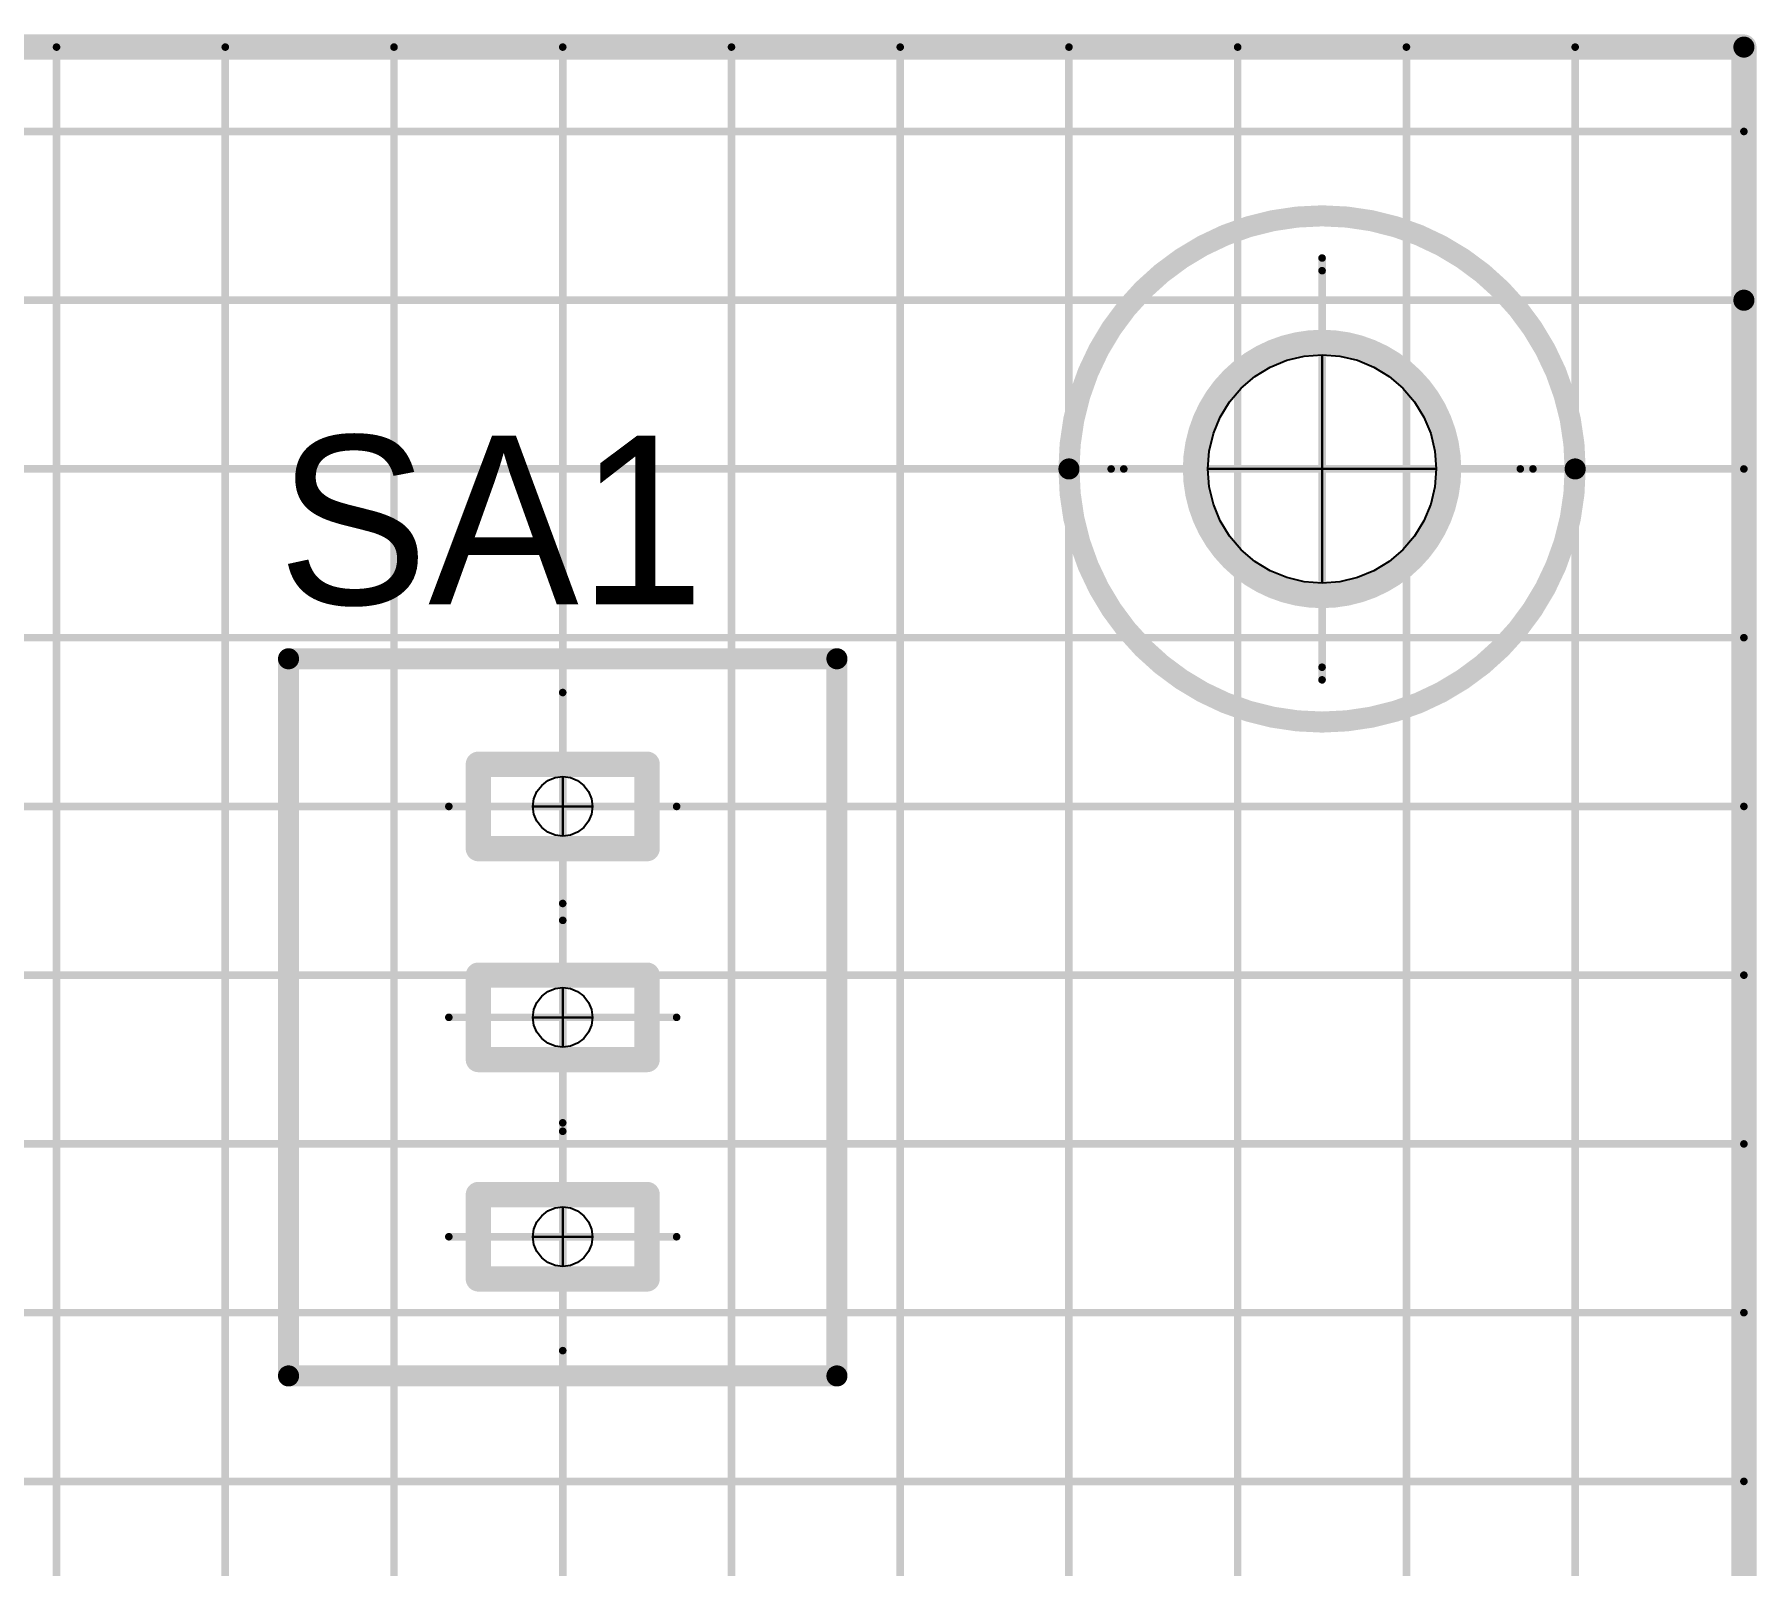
# Model space of a CAD drawing. Header units: millimetres. Extents: x 0 to 841, y 0 to 2540.
# Drawn here: x 352.48 to 393.3, y 2425.01 to 2461.3 of the extents above; entities that cross this region are included whole.
import ezdxf

# ---------------------------------------------------------------- set-up
doc = ezdxf.new("R2010")
doc.units = ezdxf.units.MM
for name, color, linetype in [('Mechanical11', 56, 'Continuous'), ('Mechanical12', 56, 'Continuous'), ('Mechanical7', 56, 'Continuous'), ('Mechanical9', 56, 'Continuous')]:
    doc.layers.add(name, color=color, linetype=linetype)

# ---------------------------------------------------------------- blocks, each defined once
blk = doc.blocks.new('BOASVIEW______T___O_______2_1_33_1_B_1')
at = {"layer": 'Mechanical12'}
for points, const_width in [([(0, 210), (320, 210)], 0.6), ([(0, 210), (320, 210)], 0.6), ([(0, 210), (320, 210)], 0.5), ([(320, 210), (320, 0)], 0.6), ([(320, 210), (320, 0)], 0.6), ([(320, 204), (320, 210)], 0.5), ([(320, 204), (320, 0)], 0.5), ([(285.5, 178.5), (285.5, 195.5)], 0.5), ([(285.5, 195.5), (298.5, 195.5)], 0.5), ([(298.5, 178.5), (298.5, 195.5)], 0.5), ([(290, 191), (290, 193)], 0.6), ([(290, 193), (294, 193)], 0.6), ([(294, 191), (294, 193)], 0.6), ([(290, 191), (294, 191)], 0.6), ([(290, 186), (290, 188)], 0.6), ([(290, 188), (294, 188)], 0.6), ([(294, 186), (294, 188)], 0.6), ([(290, 186), (294, 186)], 0.6), ([(290, 180.8), (290, 182.8)], 0.6), ([(290, 182.8), (294, 182.8)], 0.6), ([(294, 180.8), (294, 182.8)], 0.6), ([(290, 180.8), (294, 180.8)], 0.6), ([(285.5, 178.5), (298.5, 178.5)], 0.5)]:
    blk.add_lwpolyline(points, dxfattribs=dict(at, const_width=const_width))
for points, const_width in [([(319.85, 210, 1), (320.15, 210, 1)], 0.3), ([(319.85, 210, 1), (320.15, 210, 1)], 0.3), ([(319.85, 210, 1), (320.15, 210, 1)], 0.3), ([(319.85, 210, 1), (320.15, 210, 1)], 0.3), ([(319.875, 210, 1), (320.125, 210, 1)], 0.25), ([(319.875, 210, 1), (320.125, 210, 1)], 0.25), ([(316, 200, 1), (304, 200, 1)], 0.5), ([(319.875, 204, 1), (320.125, 204, 1)], 0.25), ([(319.875, 204, 1), (320.125, 204, 1)], 0.25), ([(313, 200, 1), (307, 200, 1)], 0.6), ([(303.875, 200, 1), (304.125, 200, 1)], 0.25), ([(306.85, 200, 1), (307.15, 200, 1)], 0.3), ([(312.85, 200, 1), (313.15, 200, 1)], 0.3), ([(315.875, 200, 1), (316.125, 200, 1)], 0.25), ([(285.375, 195.5, 1), (285.625, 195.5, 1)], 0.25), ([(285.375, 195.5, 1), (285.625, 195.5, 1)], 0.25), ([(298.375, 195.5, 1), (298.625, 195.5, 1)], 0.25), ([(298.375, 195.5, 1), (298.625, 195.5, 1)], 0.25), ([(289.85, 193, 1), (290.15, 193, 1)], 0.3), ([(289.85, 193, 1), (290.15, 193, 1)], 0.3), ([(293.85, 193, 1), (294.15, 193, 1)], 0.3), ([(293.85, 193, 1), (294.15, 193, 1)], 0.3), ([(289.85, 191, 1), (290.15, 191, 1)], 0.3), ([(289.85, 191, 1), (290.15, 191, 1)], 0.3), ([(293.85, 191, 1), (294.15, 191, 1)], 0.3), ([(293.85, 191, 1), (294.15, 191, 1)], 0.3), ([(289.85, 188, 1), (290.15, 188, 1)], 0.3), ([(289.85, 188, 1), (290.15, 188, 1)], 0.3), ([(293.85, 188, 1), (294.15, 188, 1)], 0.3), ([(293.85, 188, 1), (294.15, 188, 1)], 0.3), ([(289.85, 186, 1), (290.15, 186, 1)], 0.3), ([(289.85, 186, 1), (290.15, 186, 1)], 0.3), ([(293.85, 186, 1), (294.15, 186, 1)], 0.3), ([(293.85, 186, 1), (294.15, 186, 1)], 0.3), ([(289.85, 182.8, 1), (290.15, 182.8, 1)], 0.3), ([(289.85, 182.8, 1), (290.15, 182.8, 1)], 0.3), ([(293.85, 182.8, 1), (294.15, 182.8, 1)], 0.3), ([(293.85, 182.8, 1), (294.15, 182.8, 1)], 0.3), ([(289.85, 180.8, 1), (290.15, 180.8, 1)], 0.3), ([(289.85, 180.8, 1), (290.15, 180.8, 1)], 0.3), ([(293.85, 180.8, 1), (294.15, 180.8, 1)], 0.3), ([(293.85, 180.8, 1), (294.15, 180.8, 1)], 0.3), ([(285.375, 178.5, 1), (285.625, 178.5, 1)], 0.25), ([(285.375, 178.5, 1), (285.625, 178.5, 1)], 0.25), ([(298.375, 178.5, 1), (298.625, 178.5, 1)], 0.25), ([(298.375, 178.5, 1), (298.625, 178.5, 1)], 0.25)]:
    blk.add_lwpolyline(points, format="xyb", close=True, dxfattribs=dict(at, const_width=const_width))
at = {"layer": 'Mechanical7', "const_width": 0.18}
for points in [[(310, 195), (310, 205)], [(305, 200), (315, 200)]]:
    blk.add_lwpolyline(points, dxfattribs=at)
at = {"layer": 'Mechanical7', "const_width": 0.09}
for points in [[(309.955, 205, 1), (310.045, 205, 1)], [(304.955, 200, 1), (305.045, 200, 1)], [(314.955, 200, 1), (315.045, 200, 1)], [(309.955, 195, 1), (310.045, 195, 1)]]:
    blk.add_lwpolyline(points, format="xyb", close=True, dxfattribs=at)
at = {"layer": 'Mechanical7'}
blk.add_text('SA1', height=4, dxfattribs=at).set_placement((285.244, 196.789))
blk = doc.blocks.new('BOASVIEW______T___L_____2_1_1_1_B_4')
at = {"layer": 'Mechanical11'}
for p, q in [((310, 200), (310, 202.708)), ((310, 202.708), (310.424, 202.675)), ((310.424, 202.675), (310.837, 202.576)), ((310.837, 202.576), (311.23, 202.413)), ((311.23, 202.413), (311.592, 202.191)), ((311.592, 202.191), (311.915, 201.915)), ((311.915, 201.915), (312.191, 201.592)), ((312.191, 201.592), (312.413, 201.23)), ((312.413, 201.23), (312.576, 200.837)), ((312.576, 200.837), (312.675, 200.424)), ((312.675, 200.424), (312.708, 200)), ((312.708, 200), (310, 200)), ((291.817, 192.682), (292, 192.706)), ((292, 192.706), (292, 192)), ((291.318, 192.183), (291.389, 192.353)), ((291.389, 192.353), (291.501, 192.499)), ((291.501, 192.499), (291.647, 192.611)), ((291.647, 192.611), (291.817, 192.682)), ((291.294, 192), (291.318, 192.183)), ((292, 192), (291.294, 192)), ((291.389, 187.353), (291.501, 187.499)), ((291.501, 187.499), (291.647, 187.611)), ((291.647, 187.611), (291.817, 187.682)), ((291.817, 187.682), (292, 187.706)), ((292, 187.706), (292, 187)), ((291.294, 187), (291.318, 187.183)), ((292, 187), (291.294, 187)), ((291.318, 187.183), (291.389, 187.353)), ((291.647, 182.411), (291.817, 182.482)), ((291.817, 182.482), (292, 182.506)), ((292, 182.506), (292, 181.8)), ((291.318, 181.983), (291.389, 182.153)), ((291.389, 182.153), (291.501, 182.299)), ((291.501, 182.299), (291.647, 182.411)), ((291.294, 181.8), (291.318, 181.983)), ((292, 181.8), (291.294, 181.8))]:
    blk.add_line(p, q, dxfattribs=at)
at = {"layer": 'Mechanical12'}
for p, q in [((308.77, 202.413), (309.163, 202.576)), ((309.163, 202.576), (309.576, 202.675)), ((309.576, 202.675), (310, 202.708)), ((310, 202.708), (310, 200)), ((308.085, 201.915), (308.408, 202.191)), ((308.408, 202.191), (308.77, 202.413)), ((307.809, 201.592), (308.085, 201.915)), ((307.587, 201.23), (307.809, 201.592)), ((307.424, 200.837), (307.587, 201.23)), ((307.325, 200.424), (307.424, 200.837)), ((307.292, 200), (307.325, 200.424)), ((307.292, 200), (310, 200)), ((307.325, 199.576), (307.292, 200)), ((310, 200), (307.292, 200)), ((310, 197.292), (310, 200)), ((310, 200), (312.708, 200)), ((310, 200), (310, 197.292)), ((312.708, 200), (312.675, 199.576)), ((307.424, 199.163), (307.325, 199.576)), ((312.675, 199.576), (312.576, 199.163)), ((307.587, 198.77), (307.424, 199.163)), ((312.576, 199.163), (312.413, 198.77)), ((307.809, 198.408), (307.587, 198.77)), ((308.085, 198.085), (307.809, 198.408)), ((312.191, 198.408), (311.915, 198.085)), ((312.413, 198.77), (312.191, 198.408)), ((308.408, 197.809), (308.085, 198.085)), ((311.915, 198.085), (311.592, 197.809)), ((308.77, 197.587), (308.408, 197.809)), ((309.163, 197.424), (308.77, 197.587)), ((311.23, 197.587), (310.837, 197.424)), ((311.592, 197.809), (311.23, 197.587)), ((309.576, 197.325), (309.163, 197.424)), ((310, 197.292), (309.576, 197.325)), ((310.424, 197.325), (310, 197.292)), ((310.837, 197.424), (310.424, 197.325)), ((292, 192), (292, 192.706)), ((292, 192.706), (292.183, 192.682)), ((292.183, 192.682), (292.353, 192.611)), ((292.353, 192.611), (292.499, 192.499)), ((292.499, 192.499), (292.611, 192.353)), ((292.611, 192.353), (292.682, 192.183)), ((291.294, 192), (292, 192)), ((291.318, 191.817), (291.294, 192)), ((292, 191.294), (292, 192)), ((292, 192), (292.706, 192)), ((292, 192), (292, 191.294)), ((292.706, 192), (292, 192)), ((292.682, 192.183), (292.706, 192)), ((292.706, 192), (292.682, 191.817)), ((291.389, 191.647), (291.318, 191.817)), ((291.501, 191.501), (291.389, 191.647)), ((291.647, 191.389), (291.501, 191.501)), ((292.499, 191.501), (292.353, 191.389)), ((292.611, 191.647), (292.499, 191.501)), ((292.682, 191.817), (292.611, 191.647)), ((291.817, 191.318), (291.647, 191.389)), ((292, 191.294), (291.817, 191.318)), ((292.183, 191.318), (292, 191.294)), ((292.353, 191.389), (292.183, 191.318)), ((292, 187), (292, 187.706)), ((292, 187.706), (292.183, 187.682)), ((292.183, 187.682), (292.353, 187.611)), ((292.353, 187.611), (292.499, 187.499)), ((292.499, 187.499), (292.611, 187.353)), ((291.294, 187), (292, 187)), ((291.318, 186.817), (291.294, 187)), ((292, 186.294), (292, 187)), ((292, 187), (292.706, 187)), ((292, 187), (292, 186.294)), ((292.706, 187), (292, 187)), ((292.611, 187.353), (292.682, 187.183)), ((292.682, 187.183), (292.706, 187)), ((292.706, 187), (292.682, 186.817)), ((291.389, 186.647), (291.318, 186.817)), ((291.501, 186.501), (291.389, 186.647)), ((292.611, 186.647), (292.499, 186.501)), ((292.682, 186.817), (292.611, 186.647)), ((291.647, 186.389), (291.501, 186.501)), ((291.817, 186.318), (291.647, 186.389)), ((292, 186.294), (291.817, 186.318)), ((292.183, 186.318), (292, 186.294)), ((292.353, 186.389), (292.183, 186.318)), ((292.499, 186.501), (292.353, 186.389)), ((292, 181.8), (292, 182.506)), ((292, 182.506), (292.183, 182.482)), ((292.183, 182.482), (292.353, 182.411)), ((292.353, 182.411), (292.499, 182.299)), ((292.499, 182.299), (292.611, 182.153)), ((292.611, 182.153), (292.682, 181.983)), ((291.294, 181.8), (292, 181.8)), ((291.318, 181.617), (291.294, 181.8)), ((292, 181.094), (292, 181.8)), ((292, 181.8), (292.706, 181.8)), ((292, 181.8), (292, 181.094)), ((292.706, 181.8), (292, 181.8)), ((292.682, 181.983), (292.706, 181.8)), ((292.706, 181.8), (292.682, 181.617)), ((291.389, 181.447), (291.318, 181.617)), ((291.501, 181.301), (291.389, 181.447)), ((291.647, 181.189), (291.501, 181.301)), ((292.499, 181.301), (292.353, 181.189)), ((292.611, 181.447), (292.499, 181.301)), ((292.682, 181.617), (292.611, 181.447)), ((291.817, 181.118), (291.647, 181.189)), ((292, 181.094), (291.817, 181.118)), ((292.183, 181.118), (292, 181.094)), ((292.353, 181.189), (292.183, 181.118))]:
    blk.add_line(p, q, dxfattribs=at)
at = {"layer": 'Mechanical12', "const_width": 0.6}
for points in [[(0, 210), (320, 210)], [(0, 210), (320, 210)], [(320, 210), (320, 0)], [(320, 210), (320, 0)], [(290, 191), (290, 193)], [(290, 193), (294, 193)], [(294, 191), (294, 193)], [(290, 191), (294, 191)], [(290, 186), (290, 188)], [(290, 188), (294, 188)], [(294, 186), (294, 188)], [(290, 186), (294, 186)], [(290, 180.8), (290, 182.8)], [(290, 182.8), (294, 182.8)], [(294, 180.8), (294, 182.8)], [(290, 180.8), (294, 180.8)]]:
    blk.add_lwpolyline(points, dxfattribs=at)
at = {"layer": 'Mechanical12'}
for points, const_width in [([(319.85, 210, 1), (320.15, 210, 1)], 0.3), ([(319.85, 210, 1), (320.15, 210, 1)], 0.3), ([(319.85, 210, 1), (320.15, 210, 1)], 0.3), ([(319.85, 210, 1), (320.15, 210, 1)], 0.3), ([(313, 200, 1), (307, 200, 1)], 0.6), ([(306.85, 200, 1), (307.15, 200, 1)], 0.3), ([(312.85, 200, 1), (313.15, 200, 1)], 0.3), ([(289.85, 193, 1), (290.15, 193, 1)], 0.3), ([(289.85, 193, 1), (290.15, 193, 1)], 0.3), ([(293.85, 193, 1), (294.15, 193, 1)], 0.3), ([(293.85, 193, 1), (294.15, 193, 1)], 0.3), ([(289.85, 191, 1), (290.15, 191, 1)], 0.3), ([(289.85, 191, 1), (290.15, 191, 1)], 0.3), ([(293.85, 191, 1), (294.15, 191, 1)], 0.3), ([(293.85, 191, 1), (294.15, 191, 1)], 0.3), ([(289.85, 188, 1), (290.15, 188, 1)], 0.3), ([(289.85, 188, 1), (290.15, 188, 1)], 0.3), ([(293.85, 188, 1), (294.15, 188, 1)], 0.3), ([(293.85, 188, 1), (294.15, 188, 1)], 0.3), ([(289.85, 186, 1), (290.15, 186, 1)], 0.3), ([(289.85, 186, 1), (290.15, 186, 1)], 0.3), ([(293.85, 186, 1), (294.15, 186, 1)], 0.3), ([(293.85, 186, 1), (294.15, 186, 1)], 0.3), ([(289.85, 182.8, 1), (290.15, 182.8, 1)], 0.3), ([(289.85, 182.8, 1), (290.15, 182.8, 1)], 0.3), ([(293.85, 182.8, 1), (294.15, 182.8, 1)], 0.3), ([(293.85, 182.8, 1), (294.15, 182.8, 1)], 0.3), ([(289.85, 180.8, 1), (290.15, 180.8, 1)], 0.3), ([(289.85, 180.8, 1), (290.15, 180.8, 1)], 0.3), ([(293.85, 180.8, 1), (294.15, 180.8, 1)], 0.3), ([(293.85, 180.8, 1), (294.15, 180.8, 1)], 0.3)]:
    blk.add_lwpolyline(points, format="xyb", close=True, dxfattribs=dict(at, const_width=const_width))
at = {"layer": 'Mechanical7', "const_width": 0.18}
for points in [[(310, 195.3), (310, 204.7)], [(305.3, 200), (314.7, 200)], [(292, 189.3), (292, 194.7)], [(289.3, 192), (294.7, 192)], [(292, 184.3), (292, 189.7)], [(289.3, 187), (294.7, 187)], [(292, 179.1), (292, 184.5)], [(289.3, 181.8), (294.7, 181.8)]]:
    blk.add_lwpolyline(points, dxfattribs=at)
at = {"layer": 'Mechanical7', "const_width": 0.09}
for points in [[(309.955, 204.7, 1), (310.045, 204.7, 1)], [(305.255, 200, 1), (305.345, 200, 1)], [(314.655, 200, 1), (314.745, 200, 1)], [(309.955, 195.3, 1), (310.045, 195.3, 1)], [(291.955, 194.7, 1), (292.045, 194.7, 1)], [(289.255, 192, 1), (289.345, 192, 1)], [(294.655, 192, 1), (294.745, 192, 1)], [(291.955, 189.7, 1), (292.045, 189.7, 1)], [(291.955, 189.3, 1), (292.045, 189.3, 1)], [(289.255, 187, 1), (289.345, 187, 1)], [(294.655, 187, 1), (294.745, 187, 1)], [(291.955, 184.5, 1), (292.045, 184.5, 1)], [(291.955, 184.3, 1), (292.045, 184.3, 1)], [(289.255, 181.8, 1), (289.345, 181.8, 1)], [(294.655, 181.8, 1), (294.745, 181.8, 1)], [(291.955, 179.1, 1), (292.045, 179.1, 1)]]:
    blk.add_lwpolyline(points, format="xyb", close=True, dxfattribs=at)
at = {"layer": 'Mechanical9', "const_width": 0.18}
for points in [[(0, 210), (320, 210)], [(280, 0), (280, 210)], [(284, 0), (284, 210)], [(288, 0), (288, 210)], [(292, 0), (292, 210)], [(296, 0), (296, 210)], [(300, 0), (300, 210)], [(304, 0), (304, 210)], [(308, 0), (308, 210)], [(312, 0), (312, 210)], [(316, 0), (316, 210)], [(320, 0), (320, 210)], [(320, 0), (320, 210)], [(0, 208), (320, 208)], [(0, 204), (320, 204)], [(0, 200), (320, 200)], [(0, 196), (320, 196)], [(0, 192), (320, 192)], [(0, 188), (320, 188)], [(0, 184), (320, 184)], [(0, 180), (320, 180)], [(0, 176), (320, 176)]]:
    blk.add_lwpolyline(points, dxfattribs=at)
at = {"layer": 'Mechanical9', "const_width": 0.09}
for points in [[(279.955, 210, 1), (280.045, 210, 1)], [(283.955, 210, 1), (284.045, 210, 1)], [(287.955, 210, 1), (288.045, 210, 1)], [(291.955, 210, 1), (292.045, 210, 1)], [(295.955, 210, 1), (296.045, 210, 1)], [(299.955, 210, 1), (300.045, 210, 1)], [(303.955, 210, 1), (304.045, 210, 1)], [(307.955, 210, 1), (308.045, 210, 1)], [(311.955, 210, 1), (312.045, 210, 1)], [(315.955, 210, 1), (316.045, 210, 1)], [(319.955, 210, 1), (320.045, 210, 1)], [(319.955, 210, 1), (320.045, 210, 1)], [(319.955, 210, 1), (320.045, 210, 1)], [(319.955, 208, 1), (320.045, 208, 1)], [(319.955, 204, 1), (320.045, 204, 1)], [(319.955, 200, 1), (320.045, 200, 1)], [(319.955, 196, 1), (320.045, 196, 1)], [(319.955, 192, 1), (320.045, 192, 1)], [(319.955, 188, 1), (320.045, 188, 1)], [(319.955, 184, 1), (320.045, 184, 1)], [(319.955, 180, 1), (320.045, 180, 1)], [(319.955, 176, 1), (320.045, 176, 1)]]:
    blk.add_lwpolyline(points, format="xyb", close=True, dxfattribs=at)

msp = doc.modelspace()

# ---------------------------------------------------------------- block references
for name in ['BOASVIEW______T___L_____2_1_1_1_B_4', 'BOASVIEW______T___O_______2_1_33_1_B_1']:
    msp.add_blockref(name, (73, 2251))

doc.saveas('drawing.dxf')
